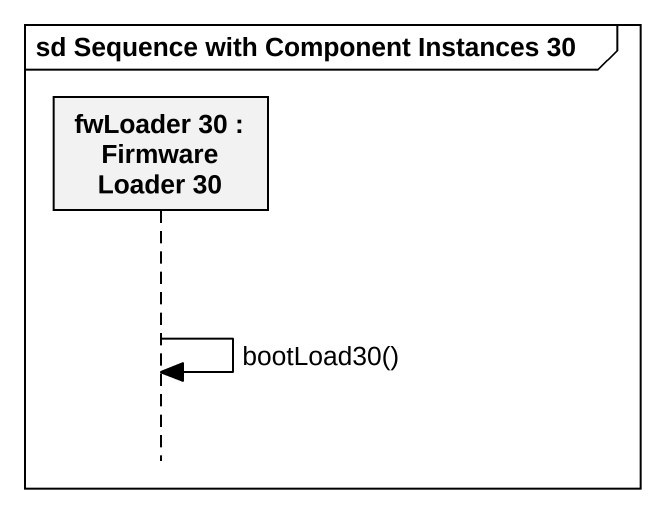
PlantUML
@startuml
mainframe sd Sequence with Component Instances 30
hide footbox
participant "fwLoader 30 : Firmware Loader 30" as fwLoader_30

fwLoader_30 -> fwLoader_30 : bootLoad30()
@enduml
